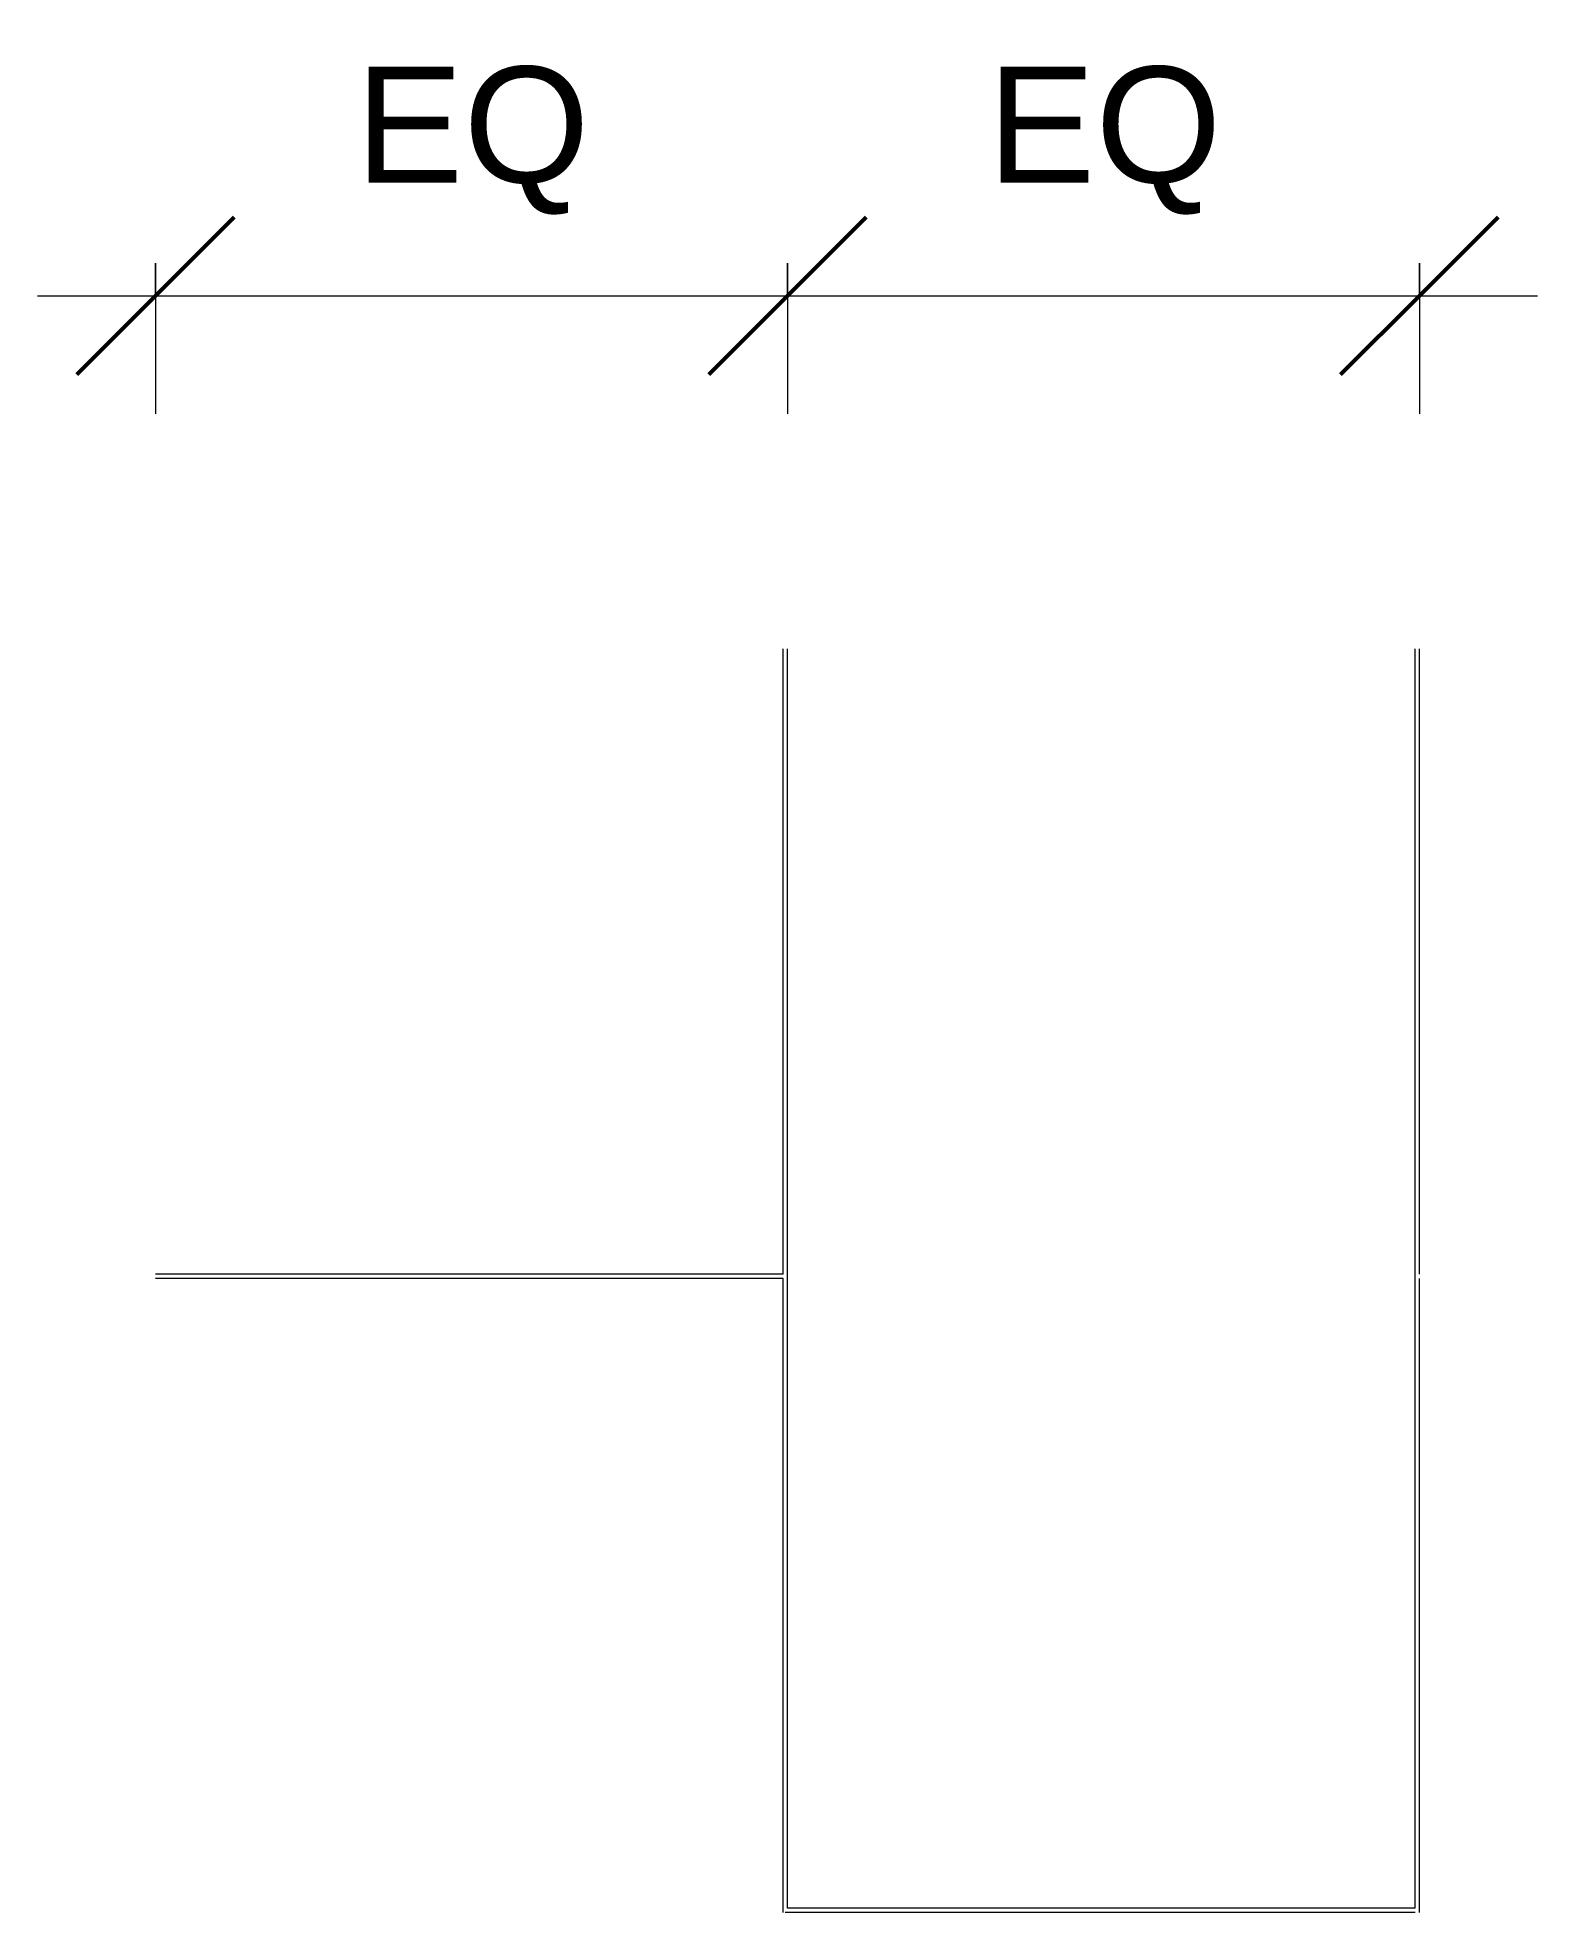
# Model space of a CAD drawing. Header units: inches. Extents: x -9 to 105, y 0 to 143.
import ezdxf

# ---------------------------------------------------------------- set-up
doc = ezdxf.new("R2010")
doc.units = ezdxf.units.IN
doc.header["$MEASUREMENT"] = 0
for name, color, linetype, lineweight in [('A-ANNO-DIMS', 211, 'Continuous', 9), ('A-ANNO-DIMS-96', 211, 'Continuous', 9), ('A-DETL-THIN', 151, 'Continuous', 9)]:
    doc.layers.add(name, color=color, linetype=linetype, lineweight=lineweight)
doc.styles.add('Arial', font='arial.ttf', dxfattribs={"height": 8.851796})
doc.dimstyles.new('Linear_-_3_32__Arial', dxfattribs={"dimscale": 12, "dimtxt": 9, "dimasz": 1, "dimexe": 0.75, "dimexo": 0.5, "dimgap": 0.5, "dimtad": 1, "dimdec": 5, "dimrnd": 0.03125, "dimzin": 1, "dimdsep": 46, "dimlunit": 4, "dimtxsty": 'Arial', "dimblk1": 'OBLIQUE', "dimblk2": 'OBLIQUE', "dimsah": 1, "dimcen": 0.09, "dimdle": 0.75, "dimazin": 0, "dimtfac": 1, "dimtdec": 4, "dimtix": 1, "dimtmove": 0, "dimatfit": 3, "dimfxl": 1, "dimtvp": 1, "dimtfill": 1, "dimfrac": 2, "dimtolj": 1, "dimtzin": 0, "dimarcsym": 2})

# ---------------------------------------------------------------- blocks, each defined once
blk = doc.blocks.new('DIMBLOCK1-Level 1')
at = {"layer": 'A-ANNO-DIMS-96', "lineweight": 50}
for p, q in [((0, 123.23), (6, 129.23)), ((48.17, 123.23), (54.17, 129.23)), ((0, 123.23), (-6, 117.23)), ((48.17, 123.23), (42.17, 117.23))]:
    blk.add_line(p, q, dxfattribs=at)
at = {"layer": 'A-ANNO-DIMS-96'}
for p, q in [((0, 125.72), (0, 114.23)), ((0, 123.23), (0, 125.72)), ((48.17, 125.72), (48.17, 114.23)), ((48.17, 123.23), (48.17, 125.72)), ((-9, 123.23), (48.17, 123.23))]:
    blk.add_line(p, q, dxfattribs=at)
at = {"layer": 'A-ANNO-DIMS-96', "color": 0, "insert": (15.22, 140.71), "char_height": 8.852, "width": 21.2677, "attachment_point": 1, "line_spacing_factor": 0.938532, "style": 'Arial', "bg_fill": 3, "box_fill_scale": 1.25, "bg_fill_color": 7, "bg_fill_transparency": 0}
blk.add_mtext('EQ', dxfattribs=at)
blk = doc.blocks.new('_Oblique')
at = {"color": 0, "linetype": 'ByBlock', "lineweight": -2}
blk.add_line((-0.5, -0.5), (0.5, 0.5), dxfattribs=at)
blk = doc.blocks.new('DIMBLOCK2-Level 1')
at = {"layer": 'A-ANNO-DIMS-96', "lineweight": 50}
for p, q in [((48.17, 123.23), (54.17, 129.23)), ((96.33, 123.23), (102.33, 129.23)), ((48.17, 123.23), (42.17, 117.23)), ((96.33, 123.23), (90.33, 117.23))]:
    blk.add_line(p, q, dxfattribs=at)
at = {"layer": 'A-ANNO-DIMS-96'}
for p, q in [((48.17, 125.72), (48.17, 114.23)), ((48.17, 123.23), (48.17, 125.72)), ((96.33, 125.72), (96.33, 114.23)), ((96.33, 123.23), (96.33, 125.72)), ((48.17, 123.23), (105.33, 123.23))]:
    blk.add_line(p, q, dxfattribs=at)
at = {"layer": 'A-ANNO-DIMS-96', "color": 0, "insert": (63.39, 140.71), "char_height": 8.852, "width": 21.2677, "attachment_point": 1, "line_spacing_factor": 0.938532, "style": 'Arial', "bg_fill": 3, "box_fill_scale": 1.25, "bg_fill_color": 7, "bg_fill_transparency": 0}
blk.add_mtext('EQ', dxfattribs=at)

msp = doc.modelspace()

# ---------------------------------------------------------------- linework, layer by layer
at = {"layer": 'A-DETL-THIN'}
for p, q in [((47.833333, 48.666667), (47.833333, 96.333333)), ((48.166667, 0.333333), (48.166667, 96.333333)), ((96, 0.333333), (96, 96.333333)), ((96.333333, 48.666667), (96.333333, 96.333333)), ((47.833333, 48.666667), (0, 48.666667)), ((47.833333, 48.333333), (0, 48.333333)), ((47.833333, 0), (47.833333, 48.333333)), ((96.333333, 0), (96.333333, 48.333333)), ((96, 0.333333), (48.166667, 0.333333)), ((96, 0), (48, 0))]:
    msp.add_line(p, q, dxfattribs=at)

# ---------------------------------------------------------------- dimensions: what is measured, and where the dimension line sits
at = {"layer": 'A-ANNO-DIMS'}
dim = msp.add_linear_dim(base=(48.166667, 123.231754), p1=(0, 131.717036), p2=(48.166667, 131.717036), text='EQ', dimstyle='Linear_-_3_32__Arial', override={"dimpost": '<>', "dimfxl": 48.166667}, dxfattribs=at)
dim.commit()
dim.dimension.update_dxf_attribs({"geometry": 'DIMBLOCK1-Level 1', "text_midpoint": (24.083333, 134.080317)})

# ---------------------------------------------------------------- next in the draw order: dimensions: what is measured, and where the dimension line sits
dim = msp.add_linear_dim(base=(96.333333, 123.231754), p1=(48.166667, 131.717036), p2=(96.333333, 131.717036), text='EQ', dimstyle='Linear_-_3_32__Arial', override={"dimpost": '<>', "dimfxl": 48.166667}, dxfattribs=at)
dim.commit()
dim.dimension.update_dxf_attribs({"geometry": 'DIMBLOCK2-Level 1', "text_midpoint": (72.25, 134.080317)})

doc.saveas('drawing.dxf')
